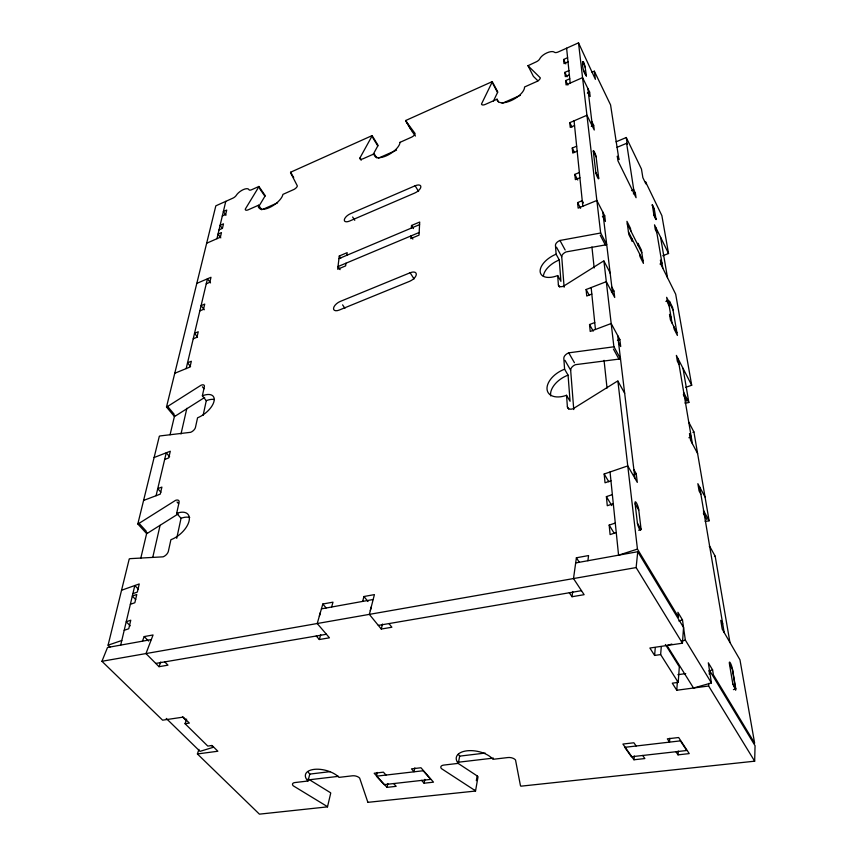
<?xml version="1.0" encoding="UTF-8"?>
<svg xmlns="http://www.w3.org/2000/svg" width="857" height="857" viewBox="0 0 857 857"><rect width="100%" height="100%" fill="white"/><g stroke="black" fill="none" stroke-linecap="round" stroke-linejoin="round"><path stroke-width="1.29" d="M474.639 790.25L441.398 768.59A5.528 2.817 12 0 1 443.722 765.087L458.302 763.373A19.625 10.113 11.4 0 1 466.936 750.818A19.625 10.113 11.4 0 1 492.936 759.313L508.04 757.534A5.667 2.935 10.7 0 1 515.518 759.977L520.392 785.344A5.549 2.817 10.3 0 0 520.842 786.19L754.663 761.187L755.06 745.719L709.478 670.335L709.264 674.234M586.349 75.941C579.632 67.799 583.114 48.196 586.349 75.941L583.735 70.563M754.663 761.187L708.632 686.007L708.771 683.383M411.36 228.091L411.521 225.487L419.705 222.038L419.041 235.139L410.749 238.621L410.899 235.964L412.849 239.092M669.778 738.263L669.499 742.076L667.346 738.841L678.658 737.523L689.242 753.603L678.026 754.856L678.283 751.043M708.632 686.007L676.773 690.239L677.426 681.144M676.773 690.239L672.284 683.179L678.219 682.376L679.322 666.789L665.407 644.496M678.219 682.376L660.64 654.566L654.609 655.444L649.885 648.031L682.44 643.211L683.543 627.453L637.747 551.715L575.679 562.931M660.64 654.566L661.283 646.714M655.284 647.603L654.609 655.444M642.686 755.435L644.86 758.552L633.966 759.773L634.309 756.013M682.44 643.211L636.13 567.57L637.747 551.715M345.96 263.217L345.65 265.884L337.669 269.237L339.286 255.986L347.181 252.654L346.881 255.279M587.891 560.724L588.577 555.561L576.397 557.778L573.504 578.561L584.12 594.683L571.994 596.729L569.337 592.755M571.994 596.729L572.722 591.512M476.321 780.673L477.167 775.917L457.477 762.966M368.039 802.323L475.528 791.043L478.035 776.71A5.41 2.721 11.8 0 0 477.124 775.928M458.302 763.373L459.663 756.131A19.55 10.145 11.4 0 1 458.377 754.203M414.842 767.883L414.017 771.761L411.478 768.868L420.969 767.754L433.503 782.162L424.076 783.212L424.868 779.345M176.724 538.335L181.031 518.281L176.671 513.354L179.07 502.363A5.228 2.732 -40.4 0 0 175.589 500.338L139.059 523.359A5.217 2.678 -41.1 0 1 137.816 523.97L146.633 533.59A5.174 2.7 -41.3 0 0 147.865 533L178.127 513.943M203.141 415.291L206.28 400.669L202.359 395.827L204.373 386.636A4.735 2.303 -37.9 0 0 201.106 385.189L167.64 406.432A4.724 2.271 -38.5 0 1 166.494 407.011L174.4 416.481A4.692 2.292 -38.6 0 0 175.535 415.913L204.662 397.455M393.642 783.523L396.18 786.33L387 787.358L387.857 783.523M152.75 557.436L160.088 525.352M180.998 433.974L186.869 408.307M376.726 774.932L377.305 772.436M140.784 558.239L146.868 532.583M170.061 434.767L174.635 415.506M120.698 645.107L134.806 585.524L138.341 589.22M156.07 495.721L166.237 452.807L169.611 456.738M186.173 368.596L207.437 278.814L210.522 282.906M216.939 238.707L225.777 201.352M109.975 647.046L108.089 645.182L129.236 558.925A5.399 2.839 -42.2 0 1 130.435 558.635L163.076 556.836A5.442 2.914 -41.6 0 0 168.368 551.319L170.907 539.706A18.661 9.909 -40.9 0 0 189.108 520.895A18.661 9.909 -40.9 0 0 176.671 513.354M137.816 523.97L159.338 436.202A4.874 2.389 -39.3 0 1 160.441 435.892L190.661 432.303A4.906 2.453 -38.7 0 0 195.45 427.45L197.56 417.798A16.872 8.334 -38.2 0 0 214.036 401.215A16.872 8.334 -38.2 0 0 202.359 395.827M166.494 407.011L215.835 205.83L232.804 198.192A3.942 1.628 -34.9 0 0 236.286 195.342A7.927 3.289 -34.8 0 1 243.238 189.643A7.927 3.289 -34.8 0 1 248.926 189.665A3.964 1.65 -34.6 0 0 251.787 189.665L258.91 186.462L265.188 195.589A3.942 1.66 -34.5 0 1 264.92 196.264L258.375 207.169M388.939 623.585L391.885 627.238L381.279 629.038L382.511 624.057M198.91 749.404L197.41 753.956L259.414 814.15L327.492 806.866L330.759 792.971A5.131 2.453 14.6 0 0 330.031 792.425L308.081 778.895M370.299 610.634L371.263 606.906M362.661 601.4L363.946 596.515L374.423 594.608L369.346 614.383L381.279 629.038M327.513 806.866A5.153 2.453 14.1 0 0 326.592 806.126L293.233 785.805A5.228 2.528 14.7 0 1 294.883 782.559L307.963 781.016L309.816 774.085A18.458 9.116 14.3 0 1 308.37 772.286M331.627 607.013L332.987 602.16L322.821 604.014L317.229 623.521L329.452 637.812L319.318 639.526L316.265 636.001M319.318 639.526L320.7 634.63M319.34 616.151L320.379 612.498M197.41 753.956L217.871 751.235L212.065 745.504L207.801 746.083L185.048 723.704L186.633 719.109M142.423 641.186L144.201 636.58L153.06 634.962L145.979 653.57L159.006 666.682L160.741 662M493.418 101.105L497.628 92.31A4.221 1.853 -30.1 0 0 497.713 91.828L492.239 81.619L405.704 120.505A4.146 1.778 -31.7 0 0 405.822 121.03L410.642 129.203M185.048 723.704L189.354 723.083L183.302 717.105L162.594 720.169L101.94 661.293L107.511 647.485L151.303 639.579M373.074 154.603L377.798 145.915A4.071 1.768 -32.4 0 0 378.012 145.24L372.109 135.599L290.587 172.236A4.028 1.693 -33.8 0 0 290.619 172.782L297.347 185.926A4.092 1.757 -34 0 1 294.09 189.386L282.917 194.389A14.269 6.085 -34.4 0 1 269.227 207.662A14.269 6.085 -34.4 0 1 258.589 205.198L248.251 209.794A4.049 1.714 -34.8 0 1 245.306 209.087L258.643 187.147A3.964 1.65 -34.5 0 0 258.91 186.462M361.183 160.27L359.833 158.117L371.895 136.274A4.092 1.746 -32.5 0 0 372.109 135.599M492.239 81.619A4.242 1.832 -30.2 0 1 492.164 82.101L481.505 103.965A4.339 1.907 -30.3 0 0 485.394 104.383L497.06 99.198A15.362 6.792 -29.8 0 0 511.093 100.612A15.362 6.792 -29.8 0 0 524.548 86.986L537.168 81.34A4.424 1.95 -29.3 0 0 540.285 77.816L527.966 65.71L536.139 61.886A4.328 1.864 -29.3 0 0 539.717 58.887A8.72 3.771 -29.1 0 1 546.873 52.888A8.72 3.771 -29.1 0 1 554.468 52.256A4.371 1.885 -28.9 0 0 558.293 51.934L578.507 42.85L595.39 79.347L594.329 71.174L591.994 72.202M568.052 61.822L564.002 63.622L563.595 59.487L567.591 57.698M222.284 215.996L225.691 214.475L226.73 210.051L223.366 211.55L225.98 215.203M400.048 142.326L411.906 137.013A4.231 1.853 -31.7 0 0 415.099 133.521L405.822 121.03M400.048 142.326A14.74 6.449 -32.2 0 1 386.443 155.781A14.74 6.449 -32.2 0 1 374.209 153.81L363.229 158.684A4.178 1.81 -32.7 0 1 359.844 158.117M569.348 74.827L565.277 76.627L564.859 72.374L568.941 70.563M262.799 209.376L277.593 202.83M378.291 158.224L396.534 150.146M502.127 103.376L520.392 95.288M219.028 229.88L222.434 228.369L223.506 223.827L220.067 225.348L222.263 228.38M588.395 92.888L590.162 96.487L589.627 92.095L582.556 77.644L566.081 84.907L565.663 80.569L569.744 78.769M206.655 243.238L220.378 237.196L221.46 232.568L218.032 234.09L220.795 237.871M587.345 93.092L589.627 92.095M415.131 185.776L350.481 213.693A6.599 3.032 -33.4 0 0 344.321 219.842A6.599 3.032 -33.4 0 0 349.624 221.042L414.713 193.05A6.727 3.128 -32 0 0 420.862 186.847A6.727 3.128 -32 0 0 415.131 185.776L418.57 191.454M196.81 283.388L210.993 277.282L209.826 282.285L206.248 283.828M574.544 125.551L570.248 127.404L569.776 122.669L586.938 115.266L594.255 130.018L593.676 125.304L591.866 121.651M591.319 126.311L593.676 125.304M577.168 151.186L572.755 153.049L572.262 148.057L576.654 146.193M199.842 310.887L203.495 309.345L204.727 304.085L201.084 305.638L204.266 309.773M338.965 258.61L419.576 224.63M616.087 141.812L626.274 137.516L641.464 169.075L642.868 177.667L645.867 183.88L645.514 181.705L661.872 215.621L668.535 253.511L662.772 255.75M617.072 147.318L626.628 143.312L627.249 144.137L626.274 137.516M419.169 232.493L338.001 266.559L340.079 269.644M579.889 177.753L575.358 179.638L574.843 174.378L579.353 172.493M193.232 338.815L196.96 337.262L198.256 331.755L194.539 333.298L197.485 337.069M603.457 217.635L605.417 221.449L604.731 215.825L596.858 200.484L578.143 208.144L577.607 202.595L582.246 200.688L583.435 202.97M410.128 272.762L340.229 301.45A7.145 3.557 -34.5 0 0 333.544 308.295A7.145 3.557 -34.5 0 0 339.233 310.063L409.635 281.31A7.274 3.685 -32.9 0 0 416.32 274.401A7.274 3.685 -32.9 0 0 410.128 272.762L414.06 278.932M174.764 373.266L189.997 367.032L191.347 361.247L187.544 362.811L190.575 366.592M631.513 190.64L633.741 189.729L626.628 143.312M633.344 193.832L635.348 193.018L633.741 189.729M602.396 216.767L604.731 215.825M154.11 457.52L170.297 451.221L168.733 457.906L164.651 459.481M591.812 294.058L586.745 296.019L586.113 289.516L606.306 281.664L614.705 297.465L613.923 291.005L611.844 287.095M659.965 264.031L661.979 263.249L660.415 260.089L661.25 265.081L675.68 294.176L691.695 385.243L685.804 387.343M611.427 291.969L613.923 291.005M618.54 342.554L620.704 346.528L619.847 339.511L611.18 323.517L590.216 331.445L589.541 324.535L594.737 322.564M665.878 301.407L668.256 300.518L672.059 323.078M143.58 500.445L160.259 494.135L161.909 487.087L157.742 488.661L160.902 492.25M617.436 340.411L619.847 339.511M121.555 590.248L139.241 583.949L137.345 592.069L132.889 593.644M130.36 604.314L134.849 602.728L136.777 594.49L132.31 596.076L135.717 599.611M124.201 630.313L128.764 628.738L130.757 620.2L126.225 621.775L130.232 625.846M688.889 437.745L691.224 436.941L689.478 433.642L690.592 440.316L697.598 453.503M610.945 480.777L605.031 482.791L604.174 473.996L627.763 465.908L637.297 482.384L636.226 473.685L633.88 469.604M108.089 645.182L121.79 640.49M633.741 474.532L636.226 473.685M613.301 503.712L607.281 505.726L606.392 496.632L612.369 494.618M616.258 532.561L610.098 534.575L609.177 525.084L615.283 523.07M638.669 530.237L641.1 529.444L638.701 509.497A4.885 1.018 70.9 0 0 636.462 502.973A4.885 1.018 70.9 0 0 635.058 503.305L637.426 523.241C637.469 524.848 640.2 532.572 641.1 529.444L637.426 523.241M671.888 644.057L667.003 645.514L693.527 688.032L711.428 682.933L685.332 640.072L682.483 619.9L677.898 612.284L678.583 617.211L637.447 549.101L618.572 555.175L610.045 471.982M678.862 620.993L682.483 619.9M681.669 641.154L685.332 640.072M708.825 670.977L712.596 669.895L713.367 674.813L754.621 743.126L739.966 659.804L722.215 629.124L720.748 620.35L722.676 623.703M733.421 689.617L735.82 688.942L732.521 669.521L729.564 664.475M556.118 254.208A18.511 9.984 -29.5 0 0 540.146 271.54A18.511 9.984 -29.5 0 0 557.693 275.547L560.907 281.332L559.278 259.95L556.118 254.208L555.454 245.306A5.206 2.753 -29.3 0 1 559.953 240.463L599.225 233.275A5.303 2.817 -28.3 0 0 600.628 232.836L578.507 42.85M321.429 608.856L373.159 599.504M600.628 232.836L606.702 244.524A5.271 2.839 -28.2 0 1 605.31 244.941L566.177 251.894A5.174 2.775 -29.2 0 0 561.721 256.725L564.12 287.234M101.94 661.293L636.13 567.57M155.781 663.425L326.421 634.266M378.323 625.396L581.496 590.677M159.006 666.682L167.972 665.161L164.748 661.893M677.887 674.695L685.718 673.613M564.602 369.206A20.375 12.244 -30.2 0 0 547.023 389.078A20.375 12.244 -30.2 0 0 566.531 395.291L570.066 401.269L568.073 375.152L564.602 369.206L563.81 358.365A5.72 3.374 -29.9 0 1 568.748 352.838L612.316 347.01A5.828 3.449 -28.5 0 0 613.869 346.592L620.489 358.697A5.785 3.471 -28.4 0 1 618.936 359.104L575.55 364.664A5.688 3.396 -29.8 0 0 570.655 370.181L573.751 409.56M309.816 774.085L330.363 771.621M459.663 756.131L485.158 753.078M309.398 779.763L338.526 776.335M457.574 762.312L493.396 758.102M684.893 403.047L687.56 402.769A4.81 3.064 -26.4 0 0 688.867 402.447L683.008 368.317M705.107 521.217L707.668 521.067A5.249 3.685 -26.3 0 0 709.114 520.767L693.913 431.949L688.749 422.147M537.982 80.879L533.386 76.359L527.944 65.571M166.247 718.434L200.024 751.353L213.275 747.304L211.411 745.461M182.498 716.923L186.226 720.608M144.201 636.58L148.593 641.047M139.059 523.359L146.408 531.394M475.528 791.043L475.335 790.84A5.474 2.732 11.5 0 0 474.617 790.261M387 787.358L374.166 773.25L383.4 772.168L385.982 775.028M177.035 501.977L178.62 503.787M421.58 780.373L424.076 783.212M322.821 604.014L326.11 607.924M167.64 406.432L174.228 414.349M363.946 596.515L367.985 601.507M202.391 386.807L203.998 388.81M415.452 136.038L411.606 130.832A4.124 1.789 -31.6 0 1 411.489 130.296L405.704 120.505M633.966 759.773L622.91 744.058L633.901 742.773L636.108 745.954M258.589 205.198L261.792 209.815M342.575 304.856L344.91 308.263M259.692 188.669L264.92 196.264M339.286 255.986L340.786 258.214M290.587 172.236L291.626 173.778M290.619 172.782L293.715 177.42M675.905 751.685L678.026 754.856M352.634 217.003L354.766 220.303M576.397 557.778L579.257 562.192M411.521 225.487L413.449 228.605M374.198 153.81L376.716 157.881M372.881 137.881L377.798 145.915M609.177 525.084L613.976 532.925M712.596 669.895L708.321 662.793L711.428 682.933M606.392 496.632L611.78 505.566M604.174 473.996L608.824 481.795M732.799 683.854L735.681 690.239L732.371 668.856A4.467 0.803 72 0 0 730.325 662.922A4.467 0.803 72 0 0 729.436 663.864L732.831 683.907L735.82 688.942M566.531 395.291L567.388 406.807L568.694 409.025M635.123 503.873L638.765 510.065M564.956 360.347L570.655 370.181M568.748 352.838L574.426 362.715M557.693 275.547L558.389 284.952L559.578 287.095M567.388 406.807A5.945 3.653 -30.2 0 0 573.129 408.725L616.322 381.815A6.02 3.707 -28.6 0 1 617.886 381.076L624.667 393.277M729.939 642.482L715.177 556.193L709.65 546.252A5.431 3.91 -26.5 0 0 709.285 546.38M589.541 324.535L593.205 331.145M709.114 520.767L703.693 510.847A5.281 3.674 -26.5 0 1 703.329 510.965M613.43 349.045L618.936 359.104M703.372 513.225L706.768 519.428M556.504 247.212L561.721 256.725M559.953 240.463L565.149 249.998M586.113 289.516L589.08 294.969M700.876 494.221L699.066 490.89L697.855 483.68L705.032 496.953M497.06 99.198L498.463 101.801M493.011 83.986L497.563 92.492M558.389 284.952A5.388 2.967 -29.5 0 0 563.531 286.195L602.492 261.685A5.453 2.999 -28.3 0 1 603.906 260.999L610.12 272.794A5.421 3.021 -28.2 0 0 609.756 272.944M577.607 202.595L580.596 208.294M600.243 235.225L605.31 244.941M683.329 394.659L686.714 401.151M688.867 402.447L683.79 392.699A4.842 3.053 -26.5 0 1 683.468 392.806M574.843 174.378L577.757 180.013M691.695 385.243L676.377 355.398L677.362 361.279L679.033 364.536M572.262 148.057L574.544 152.514M595.829 172.514L598.689 178.181A3.696 0.578 68.6 0 1 597.49 177.313A3.696 0.578 68.6 0 1 595.829 172.514L593.301 151.196A3.621 0.557 68.5 0 1 594.479 152.118A3.621 0.557 68.5 0 1 596.108 156.799L598.689 178.181M676.901 332.666L670.42 319.865L669.51 314.369L671.127 317.583M569.776 122.669L572.005 127.061M628.438 231.808L643.007 260.667M593.301 151.196L596.108 156.799M673.034 310.03L666.65 297.315L667.539 302.65L669.156 305.853M627.313 223.913L641.797 252.686M565.663 80.569L567.891 85.047M564.859 72.374L567.066 76.83M563.595 59.487L565.781 63.911M656.826 232.622L655.294 229.494L654.512 224.823L668.535 253.511M653.773 214.507L656.055 219.606L653.955 215.3L652.316 204.609L654.245 208.947L656.023 219.135M582.696 61.822L585.288 67.167M652.188 205.112L654.427 209.729M594.329 71.174L610.57 104.908L618.958 159.606L617.286 156.199L617.94 160.816L636.076 197.71L635.348 193.018M660.576 237.228L667.496 277.668M669.853 303.699L669.403 301.043L672.574 307.374L677.384 335.441L674.148 329.056L673.677 326.292M656.034 227.941L662.825 268.241M678.048 358.644L692.381 443.669M699.687 487.055L724.176 632.52M638.369 245.895L637.983 243.259L641.411 250.083L643.425 263.378L639.965 256.532L639.558 253.854M630.838 230.929L630.463 228.316L626.949 221.331L628.824 234.497L632.37 241.513L631.984 238.846M587.87 88.507L592.433 126.354M602.782 212.011L612.626 293.533M617.693 335.548L634.93 478.292M603.906 260.999L613.869 346.592M617.886 381.076L637.447 549.101M591.93 246.955L594.169 267.952M604.056 360.336L607.035 388.125M566.616 48.196L570.194 83.097M574.061 120.816L582.814 206.237M591.148 287.556L595.444 329.474M692.927 432.367A4.938 3.246 -26.3 0 1 693.913 431.949M714.449 556.461A5.399 3.921 -26.4 0 1 715.177 556.193M181.031 518.281A18.597 9.941 -41 0 1 189.751 517.574M206.28 400.669A16.829 8.366 -38.2 0 1 214.346 399.544M543.381 276.254A18.447 10.016 -29.5 0 1 559.278 259.95M550.687 395.913A20.311 12.287 -30.2 0 1 568.073 375.152M307.952 781.016A18.522 9.095 14.3 0 1 314.123 769.372A18.522 9.095 14.3 0 1 338.997 777.374L352.516 775.789A5.335 2.635 13.7 0 1 359.661 778.081L367.664 801.724A5.281 2.55 13.9 0 0 368.071 802.313M423.165 770.754L376.437 776.174L384.15 784.637L430.696 779.388L423.165 770.754M680.394 740.866L624.764 747.325L631.395 756.752L686.736 750.507L680.394 740.866"/></g></svg>
